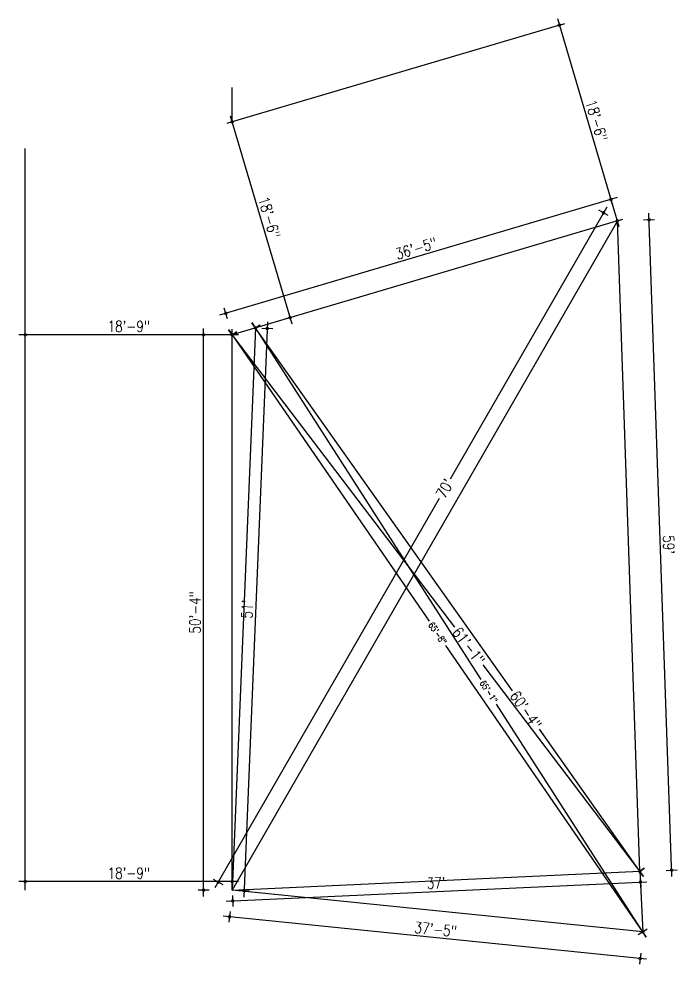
# Model space of a CAD drawing. Header units: inches. Extents: x -9985691 to 3643, y -3270716 to 4788.
# Drawn here: x -4983653 to -4982937, y -3265033 to -3264005 of the extents above; entities that cross this region are included whole.
import ezdxf

# ---------------------------------------------------------------- set-up
doc = ezdxf.new("R2010")
doc.units = ezdxf.units.IN
doc.header["$LTSCALE"] = 2
doc.header["$MEASUREMENT"] = 0
doc.header["$PDMODE"] = 34
doc.layers.get('0').update_dxf_attribs({"linetype": 'CONTINUOUS'})
doc.layers.get('DEFPOINTS').update_dxf_attribs({"color": 141, "linetype": 'CONTINUOUS'})
doc.styles.add('ROMANS', font='Romans.shx', dxfattribs={"width": 0.8})
doc.dimstyles.new('8 SCALE', dxfattribs={"dimscale": 0, "dimtxt": 7, "dimasz": 6, "dimexe": 6, "dimexo": 2, "dimgap": 2, "dimtad": 1, "dimdec": 0, "dimzin": 0, "dimdsep": 46, "dimlunit": 4, "dimtxsty": 'ROMANS', "dimblk": 'DOTSMALL', "dimcen": 0, "dimdle": 7, "dimclrd": 8, "dimclre": 8, "dimclrt": 3, "dimadec": 0, "dimazin": 0, "dimtfac": 1, "dimtdec": 0, "dimtofl": 0, "dimtmove": 2, "dimatfit": 3, "dimfxl": 6, "dimfxlon": 1, "dimtolj": 1, "dimtzin": 0, "dimarcsym": 0})

# ---------------------------------------------------------------- blocks, each defined once
blk = doc.blocks.new('_DOTSMALL')
at = {"color": 0, "linetype": 'ByBlock', "const_width": 0.5}
blk.add_lwpolyline([(-0.0625, 0, 1), (0.0625, 0, 1)], format="xyb", close=True, dxfattribs=at)
blk = doc.blocks.new('*D588')
at = {"color": 8, "lineweight": -2, "ltscale": 0.5, "transparency": 16777216}
for p, q in [((-4983399.7, -3264335.4), (-4983116.4, -3264735.7)), ((-4983395.6, -3264341.1), (-4983390.7, -3264337.6)), ((-4982973.3, -3264937.8), (-4983086.6, -3264777.7)), ((-4982977.4, -3264932.1), (-4982972.5, -3264928.7))]:
    blk.add_line(p, q, dxfattribs=at)
at = {"layer": 'DEFPOINTS', "color": 0, "ltscale": 0.5, "transparency": 16777216}
for p in [(-4983395.6, -3264341.1), (-4982977.4, -3264932.1), (-4982977.4, -3264932.1)]:
    blk.add_point(p, dxfattribs=at)
at = {"color": 8, "lineweight": -2, "ltscale": 0.5, "transparency": 16777216, "xscale": 6, "yscale": 6, "zscale": 6}
for p, rotation in [((-4983395.6, -3264341.1), 125.2861625168932), ((-4982977.4, -3264932.1), 305.2861625168932)]:
    blk.add_blockref('_DOTSMALL', p, dxfattribs=dict(at, rotation=rotation))
at = {"color": 3, "ltscale": 0.5, "transparency": 16777216, "insert": (-4983101.5, -3264756.7), "char_height": 12, "attachment_point": 5, "rotation": 305.2862, "style": 'ROMANS'}
blk.add_mtext('\\A1;60\'-4"', dxfattribs=at)
blk = doc.blocks.new('*D589')
at = {"color": 8, "lineweight": -2, "ltscale": 0.5, "transparency": 16777216}
for p, q in [((-4983425.1, -3264343), (-4983179.1, -3264666.6)), ((-4983420.9, -3264348.6), (-4983416.1, -3264344.9)), ((-4982973.1, -3264937.7), (-4983148, -3264707.7)), ((-4982977.4, -3264932.1), (-4982972.6, -3264928.5))]:
    blk.add_line(p, q, dxfattribs=at)
at = {"layer": 'DEFPOINTS', "color": 0, "ltscale": 0.5, "transparency": 16777216}
for p in [(-4983420.9, -3264348.6), (-4982977.4, -3264932.1), (-4982977.4, -3264932.1)]:
    blk.add_point(p, dxfattribs=at)
at = {"color": 8, "lineweight": -2, "ltscale": 0.5, "transparency": 16777216, "xscale": 6, "yscale": 6, "zscale": 6}
for p, rotation in [((-4983420.9, -3264348.6), 127.2364378178226), ((-4982977.4, -3264932.1), 307.2364378178227)]:
    blk.add_blockref('_DOTSMALL', p, dxfattribs=dict(at, rotation=rotation))
at = {"color": 3, "ltscale": 0.5, "transparency": 16777216, "insert": (-4983163.6, -3264687.1), "char_height": 12, "attachment_point": 5, "rotation": 307.2364, "style": 'ROMANS'}
blk.add_mtext('\\A1;61\'-1"', dxfattribs=at)
blk = doc.blocks.new('*D590')
at = {"color": 8, "lineweight": -2, "ltscale": 0.5, "transparency": 16777216}
for p, q in [((-4983013.5, -3264209.8), (-4983183.7, -3264505.6)), ((-4983011.8, -3264218.8), (-4983022.2, -3264212.9)), ((-4983439.5, -3264949.9), (-4983195.5, -3264526.1)), ((-4983430.8, -3264946.9), (-4983441.2, -3264940.9))]:
    blk.add_line(p, q, dxfattribs=at)
at = {"layer": 'DEFPOINTS', "color": 0, "ltscale": 0.5, "transparency": 16777216}
for p in [(-4983001.9, -3264224.5), (-4983436, -3264943.9), (-4983420.9, -3264952.6)]:
    blk.add_point(p, dxfattribs=at)
at = {"color": 8, "lineweight": -2, "ltscale": 0.5, "transparency": 16777216, "xscale": 6, "yscale": 6, "zscale": 6}
for p, rotation in [((-4983017, -3264215.9), 60.07616839993868), ((-4983436, -3264943.9), 240.0761683999387)]:
    blk.add_blockref('_DOTSMALL', p, dxfattribs=dict(at, rotation=rotation))
at = {"color": 3, "ltscale": 0.5, "transparency": 16777216, "insert": (-4983189.6, -3264515.8), "char_height": 12, "attachment_point": 5, "rotation": 60.0762, "style": 'ROMANS'}
blk.add_mtext("\\A1;70'", dxfattribs=at)
blk = doc.blocks.new('*D591')
at = {"color": 8, "lineweight": -2, "ltscale": 0.5, "transparency": 16777216}
for p, q in [((-4983645.9, -3264949.4), (-4983645.9, -3264937.4)), ((-4983420.9, -3264949.4), (-4983420.9, -3264937.4)), ((-4983413.9, -3264943.4), (-4983652.9, -3264943.4))]:
    blk.add_line(p, q, dxfattribs=at)
at = {"layer": 'DEFPOINTS', "color": 0, "ltscale": 0.5, "transparency": 16777216}
for p in [(-4983645.9, -3264943.4), (-4983645.9, -3264952.6), (-4983420.9, -3264952.6)]:
    blk.add_point(p, dxfattribs=at)
at = {"color": 8, "lineweight": -2, "ltscale": 0.5, "transparency": 16777216, "xscale": 6, "yscale": 6, "zscale": 6, "rotation": 180}
blk.add_blockref('_DOTSMALL', (-4983645.9, -3264943.4), dxfattribs=at)
at = {"color": 8, "lineweight": -2, "ltscale": 0.5, "transparency": 16777216, "xscale": 6, "yscale": 6, "zscale": 6}
blk.add_blockref('_DOTSMALL', (-4983420.9, -3264943.4), dxfattribs=at)
at = {"color": 3, "ltscale": 0.5, "transparency": 16777216, "insert": (-4983533.4, -3264934.2), "char_height": 12, "attachment_point": 5, "style": 'ROMANS'}
blk.add_mtext('\\A1;18\'-9"', dxfattribs=at)
blk = doc.blocks.new('*D592')
at = {"color": 8, "lineweight": -2, "ltscale": 0.5, "transparency": 16777216}
for p, q in [((-4983645.9, -3264348.6), (-4983645.9, -3264342.6)), ((-4983420.9, -3264348.6), (-4983420.9, -3264342.6)), ((-4983413.9, -3264348.6), (-4983652.9, -3264348.6))]:
    blk.add_line(p, q, dxfattribs=at)
at = {"layer": 'DEFPOINTS', "color": 0, "ltscale": 0.5, "transparency": 16777216}
for p in [(-4983645.9, -3264348.6), (-4983645.9, -3264348.6), (-4983420.9, -3264348.6)]:
    blk.add_point(p, dxfattribs=at)
at = {"color": 8, "lineweight": -2, "ltscale": 0.5, "transparency": 16777216, "xscale": 6, "yscale": 6, "zscale": 6, "rotation": 180}
blk.add_blockref('_DOTSMALL', (-4983645.9, -3264348.6), dxfattribs=at)
at = {"color": 8, "lineweight": -2, "ltscale": 0.5, "transparency": 16777216, "xscale": 6, "yscale": 6, "zscale": 6}
blk.add_blockref('_DOTSMALL', (-4983420.9, -3264348.6), dxfattribs=at)
at = {"color": 3, "ltscale": 0.5, "transparency": 16777216, "insert": (-4983533.4, -3264339.4), "char_height": 12, "attachment_point": 5, "style": 'ROMANS'}
blk.add_mtext('\\A1;18\'-9"', dxfattribs=at)
blk = doc.blocks.new('*D593')
at = {"color": 8, "lineweight": -2, "ltscale": 0.5, "transparency": 16777216}
for p, q in [((-4983422.9, -3264110.3), (-4983355.9, -3264336.6)), ((-4983420.9, -3264117), (-4983426.6, -3264118.8)), ((-4983357.9, -3264329.9), (-4983363.6, -3264331.6))]:
    blk.add_line(p, q, dxfattribs=at)
at = {"layer": 'DEFPOINTS', "color": 0, "ltscale": 0.5, "transparency": 16777216}
for p in [(-4983420.9, -3264117), (-4983357.9, -3264329.9), (-4983357.9, -3264329.9)]:
    blk.add_point(p, dxfattribs=at)
at = {"color": 8, "lineweight": -2, "ltscale": 0.5, "transparency": 16777216, "xscale": 6, "yscale": 6, "zscale": 6}
for p, rotation in [((-4983420.9, -3264117), 106.4869188263825), ((-4983357.9, -3264329.9), 286.4869188263826)]:
    blk.add_blockref('_DOTSMALL', p, dxfattribs=dict(at, rotation=rotation))
at = {"color": 3, "ltscale": 0.5, "transparency": 16777216, "insert": (-4983380.6, -3264220.9), "char_height": 12, "attachment_point": 5, "rotation": 286.4869, "style": 'ROMANS'}
blk.add_mtext('\\A1;18\'-6"', dxfattribs=at)
blk = doc.blocks.new('*D594')
at = {"color": 8, "lineweight": -2, "ltscale": 0.5, "transparency": 16777216}
for p, q in [((-4982999.9, -3264231.3), (-4983066.8, -3264005)), ((-4983064.9, -3264011.7), (-4983059.1, -3264010)), ((-4983001.9, -3264224.5), (-4982996.1, -3264222.8))]:
    blk.add_line(p, q, dxfattribs=at)
at = {"layer": 'DEFPOINTS', "color": 0, "ltscale": 0.5, "transparency": 16777216}
for p in [(-4983064.9, -3264011.7), (-4983064.9, -3264011.7), (-4983001.9, -3264224.5)]:
    blk.add_point(p, dxfattribs=at)
at = {"color": 8, "lineweight": -2, "ltscale": 0.5, "transparency": 16777216, "xscale": 6, "yscale": 6, "zscale": 6}
for p, rotation in [((-4983064.9, -3264011.7), 106.4869188263144), ((-4983001.9, -3264224.5), 286.4869188263144)]:
    blk.add_blockref('_DOTSMALL', p, dxfattribs=dict(at, rotation=rotation))
at = {"color": 3, "ltscale": 0.5, "transparency": 16777216, "insert": (-4983024.6, -3264115.5), "char_height": 12, "attachment_point": 5, "rotation": 286.4869, "style": 'ROMANS'}
blk.add_mtext('\\A1;18\'-6"', dxfattribs=at)
blk = doc.blocks.new('*D600')
at = {"color": 8, "lineweight": -2, "ltscale": 0.5, "transparency": 16777216}
for p, q in [((-4982942.7, -3264937.9), (-4982967.6, -3264216.4)), ((-4982973.4, -3264223.6), (-4982961.4, -3264223.1)), ((-4982948.9, -3264931.1), (-4982936.9, -3264930.7))]:
    blk.add_line(p, q, dxfattribs=at)
at = {"layer": 'DEFPOINTS', "color": 0, "ltscale": 0.5, "transparency": 16777216}
for p in [(-4983001.9, -3264224.5), (-4982967.4, -3264223.4), (-4982977.4, -3264932.1)]:
    blk.add_point(p, dxfattribs=at)
at = {"color": 8, "lineweight": -2, "ltscale": 0.5, "transparency": 16777216, "xscale": 6, "yscale": 6, "zscale": 6}
for p, rotation in [((-4982967.4, -3264223.4), 91.98281161523738), ((-4982942.9, -3264930.9), 271.9828116152374)]:
    blk.add_blockref('_DOTSMALL', p, dxfattribs=dict(at, rotation=rotation))
at = {"color": 3, "ltscale": 0.5, "transparency": 16777216, "insert": (-4982946, -3264576.8), "char_height": 12, "attachment_point": 5, "rotation": 271.9828, "style": 'ROMANS'}
blk.add_mtext("\\A1;59'", dxfattribs=at)
blk = doc.blocks.new('*D601')
at = {"color": 8, "lineweight": -2, "ltscale": 0.5, "transparency": 16777216}
for p, q in [((-4983007, -3264207.1), (-4983010.4, -3264195.6)), ((-4983002, -3264199.3), (-4983434.5, -3264327.3)), ((-4983426.1, -3264331.1), (-4983429.5, -3264319.6))]:
    blk.add_line(p, q, dxfattribs=at)
at = {"layer": 'DEFPOINTS', "color": 0, "ltscale": 0.5, "transparency": 16777216}
for p in [(-4983001.9, -3264224.5), (-4983427.8, -3264325.3), (-4983420.9, -3264348.6)]:
    blk.add_point(p, dxfattribs=at)
at = {"color": 8, "lineweight": -2, "ltscale": 0.5, "transparency": 16777216, "xscale": 6, "yscale": 6, "zscale": 6}
for p, rotation in [((-4983008.7, -3264201.3), 16.4869188262913), ((-4983427.8, -3264325.3), 196.4869188262913)]:
    blk.add_blockref('_DOTSMALL', p, dxfattribs=dict(at, rotation=rotation))
at = {"color": 3, "ltscale": 0.5, "transparency": 16777216, "insert": (-4983220.8, -3264254.6), "char_height": 12, "attachment_point": 5, "rotation": 16.4869, "style": 'ROMANS'}
blk.add_mtext('\\A1;36\'-5"', dxfattribs=at)
blk = doc.blocks.new('*D602')
at = {"color": 8, "lineweight": -2, "ltscale": 0.5, "transparency": 16777216}
for p, q in [((-4983452, -3264959.6), (-4983452, -3264341.6)), ((-4983446, -3264348.6), (-4983458, -3264348.6)), ((-4983446, -3264952.6), (-4983458, -3264952.6))]:
    blk.add_line(p, q, dxfattribs=at)
at = {"layer": 'DEFPOINTS', "color": 0, "ltscale": 0.5, "transparency": 16777216}
for p in [(-4983452, -3264348.6), (-4983420.9, -3264348.6), (-4983420.9, -3264952.6)]:
    blk.add_point(p, dxfattribs=at)
at = {"color": 8, "lineweight": -2, "ltscale": 0.5, "transparency": 16777216, "xscale": 6, "yscale": 6, "zscale": 6}
for p, rotation in [((-4983452, -3264348.6), 90), ((-4983452, -3264952.6), 270)]:
    blk.add_blockref('_DOTSMALL', p, dxfattribs=dict(at, rotation=rotation))
at = {"color": 3, "ltscale": 0.5, "transparency": 16777216, "insert": (-4983461.2, -3264650.6), "char_height": 12, "attachment_point": 5, "rotation": 90, "style": 'ROMANS'}
blk.add_mtext('\\A1;50\'-4"', dxfattribs=at)
blk = doc.blocks.new('*D603')
at = {"color": 8, "lineweight": -2, "ltscale": 0.5, "transparency": 16777216}
for p, q in [((-4983382.4, -3264334.6), (-4983408.3, -3264960.1)), ((-4983388.7, -3264341.4), (-4983376.7, -3264341.9)), ((-4983414, -3264952.9), (-4983402, -3264953.3))]:
    blk.add_line(p, q, dxfattribs=at)
at = {"layer": 'DEFPOINTS', "color": 0, "ltscale": 0.5, "transparency": 16777216}
for p in [(-4983395.6, -3264341.1), (-4983420.9, -3264952.6), (-4983408, -3264953.1)]:
    blk.add_point(p, dxfattribs=at)
at = {"color": 8, "lineweight": -2, "ltscale": 0.5, "transparency": 16777216, "xscale": 6, "yscale": 6, "zscale": 6}
for p, rotation in [((-4983382.7, -3264341.6), 87.63380591736973), ((-4983408, -3264953.1), 267.6338059173697)]:
    blk.add_blockref('_DOTSMALL', p, dxfattribs=dict(at, rotation=rotation))
at = {"color": 3, "ltscale": 0.5, "transparency": 16777216, "insert": (-4983404.5, -3264647), "char_height": 12, "attachment_point": 5, "rotation": 87.6338, "style": 'ROMANS'}
blk.add_mtext("\\A1;51'", dxfattribs=at)
blk = doc.blocks.new('*D604')
at = {"color": 8, "lineweight": -2, "ltscale": 0.5, "transparency": 16777216}
for p, q in [((-4983423.2, -3264975.7), (-4983424.5, -3264987.6)), ((-4982970.2, -3265027.8), (-4983430.8, -3264980.9)), ((-4982976.5, -3265021.1), (-4982977.8, -3265033.1))]:
    blk.add_line(p, q, dxfattribs=at)
at = {"layer": 'DEFPOINTS', "color": 0, "ltscale": 0.5, "transparency": 16777216}
for p in [(-4983420.9, -3264952.6), (-4983423.8, -3264981.6), (-4982974.2, -3264998)]:
    blk.add_point(p, dxfattribs=at)
at = {"color": 8, "lineweight": -2, "ltscale": 0.5, "transparency": 16777216, "xscale": 6, "yscale": 6, "zscale": 6}
for p, rotation in [((-4983423.8, -3264981.6), 174.1862744676951), ((-4982977.2, -3265027.1), 354.1862744676952)]:
    blk.add_blockref('_DOTSMALL', p, dxfattribs=dict(at, rotation=rotation))
at = {"color": 3, "ltscale": 0.5, "transparency": 16777216, "insert": (-4983199.6, -3264995.3), "char_height": 12, "attachment_point": 5, "rotation": 354.1863, "style": 'ROMANS'}
blk.add_mtext('\\A1;37\'-5"', dxfattribs=at)
blk = doc.blocks.new('*D605')
at = {"color": 8, "lineweight": -2, "ltscale": 0.5, "transparency": 16777216}
for p, q in [((-4982977.1, -3264937.9), (-4982976.5, -3264949.8)), ((-4983427.3, -3264964.6), (-4982969.8, -3264943.5)), ((-4983420.6, -3264958.3), (-4983420.1, -3264970.3))]:
    blk.add_line(p, q, dxfattribs=at)
at = {"layer": 'DEFPOINTS', "color": 0, "ltscale": 0.5, "transparency": 16777216}
for p in [(-4982977.4, -3264932.1), (-4982976.8, -3264943.9), (-4983420.9, -3264952.6)]:
    blk.add_point(p, dxfattribs=at)
at = {"color": 8, "lineweight": -2, "ltscale": 0.5, "transparency": 16777216, "xscale": 6, "yscale": 6, "zscale": 6}
for p, rotation in [((-4982976.8, -3264943.9), 2.638984679658408), ((-4983420.3, -3264964.3), 182.6389846796584)]:
    blk.add_blockref('_DOTSMALL', p, dxfattribs=dict(at, rotation=rotation))
at = {"color": 3, "ltscale": 0.5, "transparency": 16777216, "insert": (-4983199, -3264944.9), "char_height": 12, "attachment_point": 5, "rotation": 2.639, "style": 'ROMANS'}
blk.add_mtext("\\A1;37'", dxfattribs=at)
blk = doc.blocks.new('*D612')
at = {"color": 8, "lineweight": -2, "ltscale": 0.5, "transparency": 16777216}
for p, q in [((-4983399.4, -3264335.2), (-4983150.3, -3264723.5)), ((-4983395.6, -3264341.1), (-4983390.6, -3264337.8)), ((-4982970.4, -3265003.9), (-4983133.2, -3264750.2)), ((-4982974.2, -3264998), (-4982979.2, -3265001.3))]:
    blk.add_line(p, q, dxfattribs=at)
at = {"layer": 'DEFPOINTS', "color": 0, "ltscale": 0.5, "transparency": 16777216}
for p in [(-4983395.6, -3264341.1), (-4982974.2, -3264998), (-4982974.2, -3264998)]:
    blk.add_point(p, dxfattribs=at)
at = {"color": 8, "lineweight": -2, "ltscale": 0.5, "transparency": 16777216, "xscale": 6, "yscale": 6, "zscale": 6}
for p, rotation in [((-4983395.6, -3264341.1), 122.6791792936752), ((-4982974.2, -3264998), 302.6791792936752)]:
    blk.add_blockref('_DOTSMALL', p, dxfattribs=dict(at, rotation=rotation))
at = {"color": 3, "ltscale": 0.5, "transparency": 16777216, "insert": (-4983141.8, -3264736.8), "char_height": 7, "attachment_point": 5, "rotation": 302.6792, "style": 'ROMANS'}
blk.add_mtext('\\A1;65\'-1"', dxfattribs=at)
blk = doc.blocks.new('*D613')
at = {"color": 8, "lineweight": -2, "ltscale": 0.5, "transparency": 16777216}
for p, q in [((-4983424.9, -3264342.8), (-4983206.5, -3264660.2)), ((-4983420.9, -3264348.6), (-4983415.9, -3264345.2)), ((-4982970.2, -3265003.8), (-4983188.5, -3264686.4)), ((-4982974.2, -3264998), (-4982969.3, -3264994.6))]:
    blk.add_line(p, q, dxfattribs=at)
at = {"layer": 'DEFPOINTS', "color": 0, "ltscale": 0.5, "transparency": 16777216}
for p in [(-4983420.9, -3264348.6), (-4982974.2, -3264998), (-4982974.2, -3264998)]:
    blk.add_point(p, dxfattribs=at)
at = {"color": 8, "lineweight": -2, "ltscale": 0.5, "transparency": 16777216, "xscale": 6, "yscale": 6, "zscale": 6}
for p, rotation in [((-4983420.9, -3264348.6), 124.5188354522615), ((-4982974.2, -3264998), 304.5188354522615)]:
    blk.add_blockref('_DOTSMALL', p, dxfattribs=dict(at, rotation=rotation))
at = {"color": 3, "ltscale": 0.5, "transparency": 16777216, "insert": (-4983197.5, -3264673.3), "char_height": 7, "attachment_point": 5, "rotation": 304.5188, "style": 'ROMANS'}
blk.add_mtext('\\A1;65\'-8"', dxfattribs=at)

msp = doc.modelspace()

# ---------------------------------------------------------------- linework, layer by layer
at = {"ltscale": 0.5}
for p, q in [((-4983064.9, -3264011.7), (-4983420.9, -3264117)), ((-4983420.9, -3264117), (-4983420.9, -3264079.5)), ((-4983645.9, -3264952.6), (-4983645.9, -3264146.1)), ((-4983001.9, -3264224.5), (-4983420.9, -3264348.6)), ((-4983001.9, -3264224.5), (-4983420.9, -3264952.6)), ((-4982977.4, -3264932.1), (-4983001.9, -3264224.5)), ((-4983395.6, -3264341.1), (-4983420.9, -3264952.6)), ((-4983420.9, -3264952.6), (-4983420.9, -3264348.6)), ((-4983420.9, -3264952.6), (-4982977.4, -3264932.1)), ((-4982977.4, -3264932.1), (-4982974.2, -3264998)), ((-4982974.2, -3264998), (-4983420.9, -3264952.6))]:
    msp.add_line(p, q, dxfattribs=at)

# ---------------------------------------------------------------- dimensions: what is measured, and where the dimension line sits
for p1, p2, distance, picture, middle in [((-4983001.9, -3264224.5), (-4983064.9, -3264011.7), 0, '*D594', (-4983024.6, -3264115.5)), ((-4983420.9, -3264117), (-4983357.9, -3264329.9), 0, '*D593', (-4983380.6, -3264220.9)), ((-4983001.9, -3264224.5), (-4983420.9, -3264348.6), -24.2, '*D601', (-4983220.8, -3264254.6)), ((-4982977.4, -3264932.1), (-4983001.9, -3264224.5), -34.5, '*D600', (-4982946, -3264576.8)), ((-4983395.6, -3264341.1), (-4983420.9, -3264952.6), 12.9, '*D603', (-4983404.5, -3264647)), ((-4983420.9, -3264952.6), (-4982977.4, -3264932.1), -11.7, '*D605', (-4983199, -3264944.9)), ((-4982974.2, -3264998), (-4983420.9, -3264952.6), 29.2, '*D604', (-4983199.6, -3264995.3))]:
    dim = msp.add_aligned_dim(p1=p1, p2=p2, distance=distance, dimstyle='8 SCALE', override={"dimscale": 1, "dimtxt": 12}, dxfattribs=at)
    dim.commit()
    dim.dimension.update_dxf_attribs({"geometry": picture, "text_midpoint": middle})
for base, p1, p2, angle, override, picture, middle in [((-4983436, -3264943.9), (-4983001.9, -3264224.5), (-4983420.9, -3264952.6), 240.0762, {"dimscale": 1, "dimtxt": 12}, '*D590', (-4983189.6, -3264515.8)), ((-4982977.4, -3264932.1), (-4983395.6, -3264341.1), (-4982977.4, -3264932.1), 305.2862, {"dimscale": 1, "dimtxt": 12}, '*D588', (-4983101.5, -3264756.7)), ((-4982974.1943, -3264998.0478), (-4983395.6177, -3264341.0883), (-4982974.1943, -3264998.0478), 302.6792, {"dimscale": 1}, '*D612', (-4983141.7614, -3264736.8265)), ((-4982977.4, -3264932.1), (-4983420.9, -3264348.6), (-4982977.4, -3264932.1), 307.2364, {"dimscale": 1, "dimtxt": 12}, '*D589', (-4983163.6, -3264687.1)), ((-4982974.2, -3264998), (-4983420.9, -3264348.6), (-4982974.2, -3264998), 304.5188, {"dimscale": 1}, '*D613', (-4983197.5, -3264673.3))]:
    dim = msp.add_linear_dim(base=base, p1=p1, p2=p2, angle=angle, dimstyle='8 SCALE', override=override, dxfattribs=at)
    dim.commit()
    dim.dimension.update_dxf_attribs({"geometry": picture, "text_midpoint": middle, "dimtype": 161})
for base, p1, p2, picture, middle in [((-4983645.9, -3264348.6), (-4983420.9, -3264348.6), (-4983645.9, -3264348.6), '*D592', (-4983533.4, -3264339.4)), ((-4983645.9, -3264943.4), (-4983420.9, -3264952.6), (-4983645.9, -3264952.6), '*D591', (-4983533.4, -3264934.2))]:
    dim = msp.add_linear_dim(base=base, p1=p1, p2=p2, dimstyle='8 SCALE', override={"dimscale": 1, "dimtxt": 12}, dxfattribs=at)
    dim.commit()
    dim.dimension.update_dxf_attribs({"geometry": picture, "text_midpoint": middle})
dim = msp.add_linear_dim(base=(-4983452, -3264348.6), p1=(-4983420.9, -3264952.6), p2=(-4983420.9, -3264348.6), angle=90, dimstyle='8 SCALE', override={"dimscale": 1, "dimtxt": 12}, dxfattribs=at)
dim.commit()
dim.dimension.update_dxf_attribs({"geometry": '*D602', "text_midpoint": (-4983461.2, -3264650.6)})

doc.saveas('drawing.dxf')
